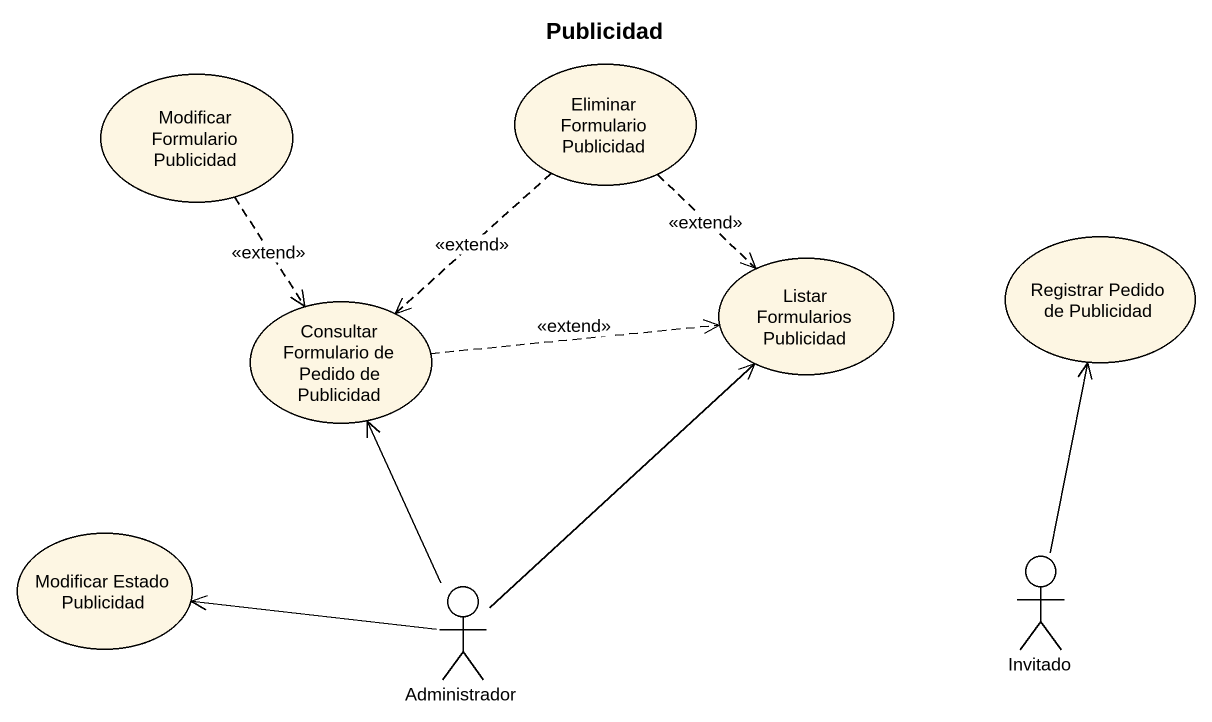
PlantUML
@startuml
title Publicidad
usecase "Modificar Formulario Publicidad" as Modificar_Formulario
usecase "Eliminar Formulario Publicidad" as Eliminar_Formulario
usecase "Registrar Pedido de Publicidad" as Registrar_Pedido_de
usecase "Consultar Formulario de Pedido de Publicidad" as Consultar_Formulario_de
usecase "Listar Formularios Publicidad" as Listar_Formularios
usecase "Modificar Estado Publicidad" as Modificar_Estado_Publicidad
actor Administrador
actor Invitado
Modificar_Formulario ..> Consultar_Formulario_de : <<extend>>
Eliminar_Formulario ..> Consultar_Formulario_de : <<extend>>
Eliminar_Formulario ..> Listar_Formularios : <<extend>>
Consultar_Formulario_de .right.> Listar_Formularios : <<extend>>
Administrador -up-> Consultar_Formulario_de
Administrador -up-> Listar_Formularios
Administrador -left-> Modificar_Estado_Publicidad
Invitado -up-> Registrar_Pedido_de
@enduml
